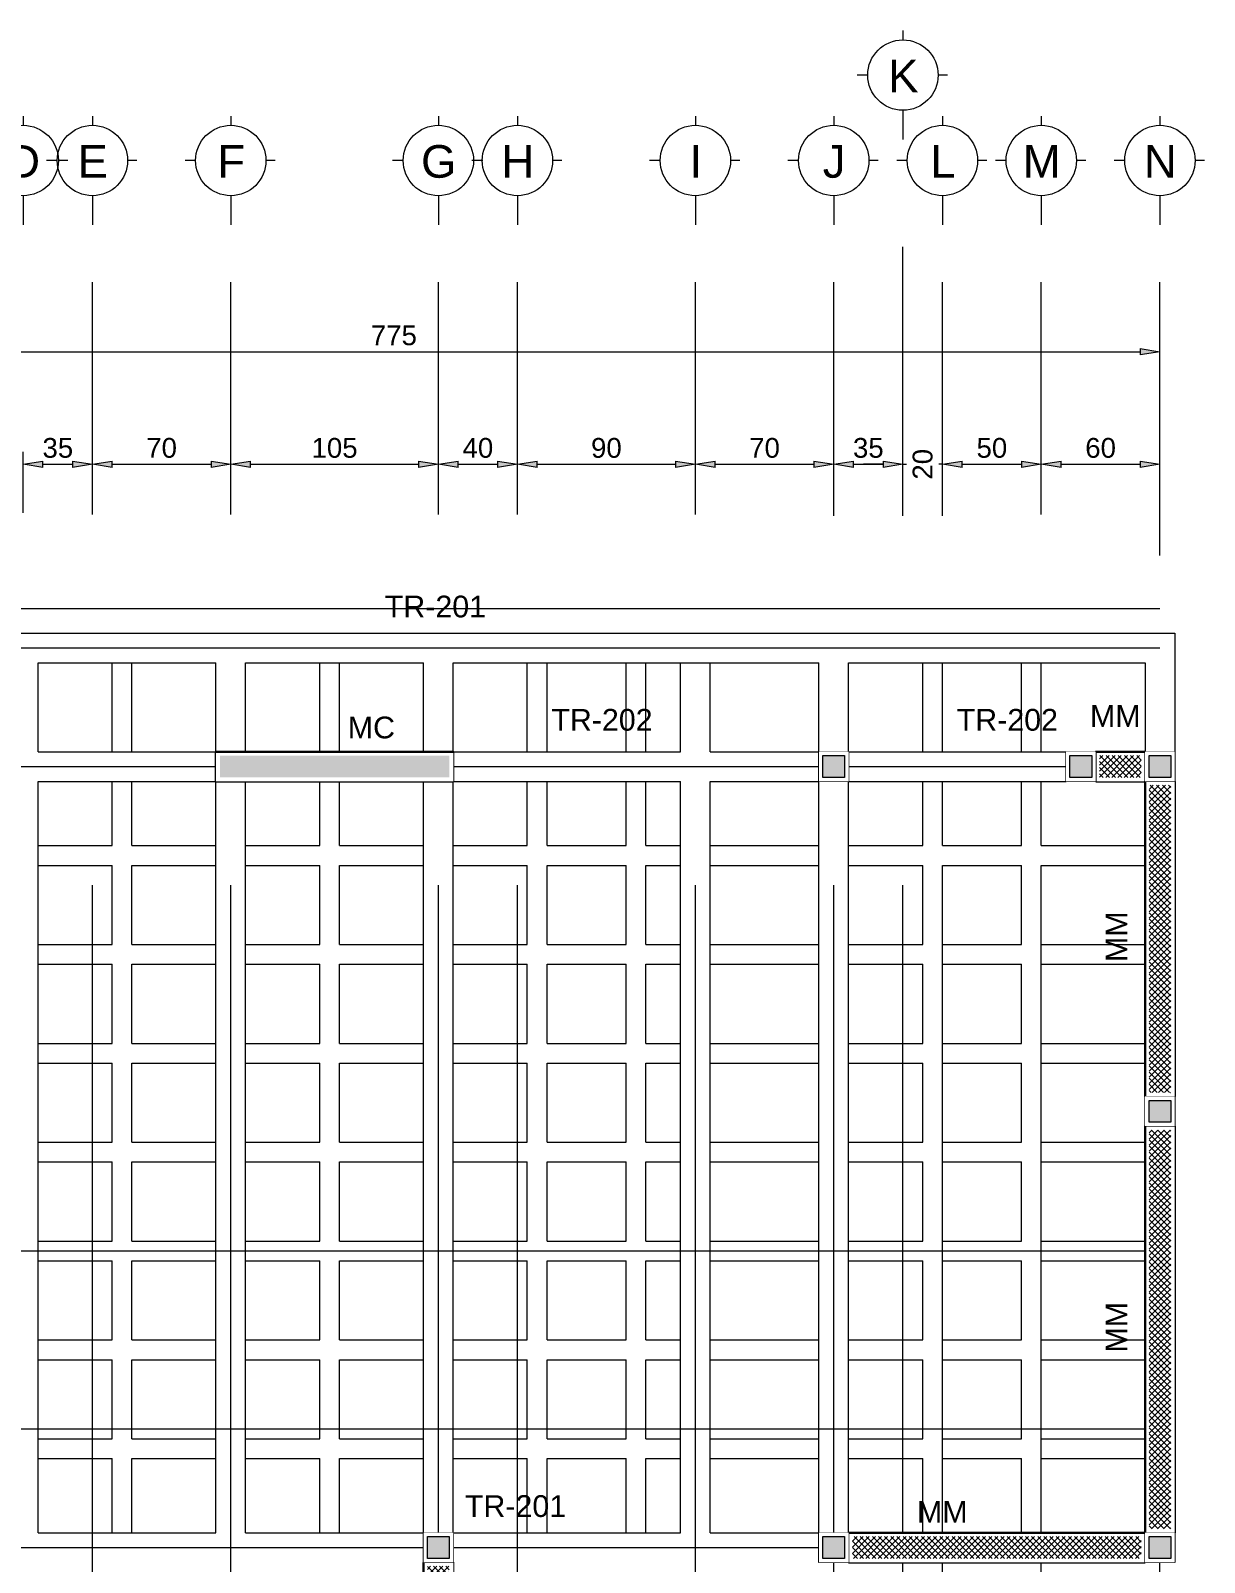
# Model space of a CAD drawing. Header units: metres. Extents: x -44 to 49.1, y -18.2 to 16.5.
# Drawn here: x 16.53 to 22.46, y 8.71 to 16.45 of the extents above; entities that cross this region are included whole.
import ezdxf
from ezdxf.enums import TextEntityAlignment as Align

# ---------------------------------------------------------------- set-up
doc = ezdxf.new("R2010")
doc.units = ezdxf.units.M
doc.set_wipeout_variables(frame=1)
doc.header["$PDMODE"] = 35
doc.linetypes.add('CENTER2', pattern=[1.125, 0.75, -0.125, 0.125, -0.125])
for name, color, linetype, lineweight in [('.S-Castillos', 1, 'Continuous', 5), ('.S-Cotas', 11, 'Continuous', 15), ('.S-Dimensiones', 11, 'Continuous', 15), ('.S-Ejes', 251, 'CENTER2', 5), ('.S-Muros', 1, 'Continuous', 30), ('.S-Nervaduras', 86, 'Continuous', 13), ('.S-Textos', 5, 'Continuous', 15), ('.S-Vigas_Concreto', 2, 'Continuous', 20)]:
    doc.layers.add(name, color=color, linetype=linetype, lineweight=lineweight)
doc.styles.add('General', font='arial.ttf')
doc.styles.add('Texto_Minimo', font='arial.ttf', dxfattribs={"height": 1.8})
doc.dimstyles.new('Generales', dxfattribs={"dimscale": 0, "dimtxt": 2, "dimasz": 2, "dimexe": 1.25, "dimexo": 0.625, "dimtad": 1, "dimdec": 0, "dimlfac": 100, "dimzin": 1, "dimdsep": 46, "dimtxsty": 'General', "dimblk": 'FLECHA', "dimcen": 2, "dimclrd": 11, "dimclre": 11, "dimclrt": 5, "dimadec": 0, "dimazin": 0, "dimtfac": 1, "dimtdec": 0, "dimtmove": 0, "dimatfit": 3, "dimfxl": 1, "dimlwd": 13, "dimlwe": 13, "dimarcsym": 0})

# ---------------------------------------------------------------- blocks, each defined once
blk = doc.blocks.new('*U33')
for p, q in [((0, 4.5), (0, 3.56)), ((-3.56, 0), (-4.63, 0)), ((4.5, 0), (3.56, 0)), ((0, -3.56), (0, -6.52))]:
    blk.add_line(p, q)
blk.add_circle((0, 0), 3.56)
at = {"color": 1, "style": 'General'}
blk.add_attdef('EJE', text='', height=3.3, dxfattribs=at).set_placement((0.04, -0.09), align=Align.MIDDLE_CENTER)
blk = doc.blocks.new('FLECHA')
at = {"linetype": 'Continuous'}
blk.add_hatch(color=5, dxfattribs=at).paths.add_polyline_path([(0, 0), (-1, 0.1621), (-1, -0.1574)])
at = {"color": 5, "linetype": 'Continuous'}
blk.add_line((-1, 0.1621), (-1, -0.1574), dxfattribs=at)
blk.add_lwpolyline([(-1, 0.1621), (0, 0), (-1, -0.1574)], dxfattribs=at)
blk = doc.blocks.new('*D71')
at = {"layer": '.S-Dimensiones', "color": 11, "linetype": 'Continuous', "lineweight": 13, "transparency": 16777216}
for p, q in [((16.49, 14.0161), (16.49, 14.3237)), ((16.59, 14.2612), (16.74, 14.2612)), ((16.84, 14.022), (16.84, 14.3237))]:
    blk.add_line(p, q, dxfattribs=at)
at = {"layer": 'Defpoints', "color": 0, "transparency": 16777216}
for p in [(16.84, 14.2612), (16.49, 13.9848), (16.84, 13.9907)]:
    blk.add_point(p, dxfattribs=at)
at = {"layer": '.S-Dimensiones', "color": 11, "lineweight": 13, "transparency": 16777216, "xscale": 0.1, "yscale": 0.1, "zscale": 0.1, "rotation": 180}
blk.add_blockref('FLECHA', (16.49, 14.2612), dxfattribs=at)
at = {"layer": '.S-Dimensiones', "color": 11, "lineweight": 13, "transparency": 16777216, "xscale": 0.1, "yscale": 0.1, "zscale": 0.1}
blk.add_blockref('FLECHA', (16.84, 14.2612), dxfattribs=at)
at = {"layer": '.S-Dimensiones', "color": 5, "transparency": 16777216, "insert": (16.665, 14.3435), "char_height": 0.1, "attachment_point": 5, "style": 'General'}
blk.add_mtext('35', dxfattribs=at)
blk = doc.blocks.new('*D72')
at = {"layer": '.S-Dimensiones', "color": 11, "linetype": 'Continuous', "lineweight": 13, "transparency": 16777216}
for p, q in [((16.84, 14.022), (16.84, 14.3237)), ((16.94, 14.2612), (17.44, 14.2612)), ((17.54, 14.0312), (17.54, 14.3237))]:
    blk.add_line(p, q, dxfattribs=at)
at = {"layer": 'Defpoints', "color": 0, "transparency": 16777216}
for p in [(17.54, 14.2612), (16.84, 13.9907), (17.54, 14)]:
    blk.add_point(p, dxfattribs=at)
at = {"layer": '.S-Dimensiones', "color": 11, "lineweight": 13, "transparency": 16777216, "xscale": 0.1, "yscale": 0.1, "zscale": 0.1, "rotation": 180}
blk.add_blockref('FLECHA', (16.84, 14.2612), dxfattribs=at)
at = {"layer": '.S-Dimensiones', "color": 11, "lineweight": 13, "transparency": 16777216, "xscale": 0.1, "yscale": 0.1, "zscale": 0.1}
blk.add_blockref('FLECHA', (17.54, 14.2612), dxfattribs=at)
at = {"layer": '.S-Dimensiones', "color": 5, "transparency": 16777216, "insert": (17.19, 14.3435), "char_height": 0.1, "attachment_point": 5, "style": 'General'}
blk.add_mtext('70', dxfattribs=at)
blk = doc.blocks.new('*D73')
at = {"layer": '.S-Dimensiones', "color": 11, "linetype": 'Continuous', "lineweight": 13, "transparency": 16777216}
for p, q in [((17.54, 14.0312), (17.54, 14.3237)), ((17.64, 14.2612), (18.49, 14.2612)), ((18.59, 14.031), (18.59, 14.3237))]:
    blk.add_line(p, q, dxfattribs=at)
at = {"layer": 'Defpoints', "color": 0, "transparency": 16777216}
for p in [(18.59, 14.2612), (17.54, 14), (18.59, 13.9998)]:
    blk.add_point(p, dxfattribs=at)
at = {"layer": '.S-Dimensiones', "color": 11, "lineweight": 13, "transparency": 16777216, "xscale": 0.1, "yscale": 0.1, "zscale": 0.1, "rotation": 180}
blk.add_blockref('FLECHA', (17.54, 14.2612), dxfattribs=at)
at = {"layer": '.S-Dimensiones', "color": 11, "lineweight": 13, "transparency": 16777216, "xscale": 0.1, "yscale": 0.1, "zscale": 0.1}
blk.add_blockref('FLECHA', (18.59, 14.2612), dxfattribs=at)
at = {"layer": '.S-Dimensiones', "color": 5, "transparency": 16777216, "insert": (18.065, 14.3435), "char_height": 0.1, "attachment_point": 5, "style": 'General'}
blk.add_mtext('105', dxfattribs=at)
blk = doc.blocks.new('*D74')
at = {"layer": '.S-Dimensiones', "color": 11, "linetype": 'Continuous', "lineweight": 13, "transparency": 16777216}
for p, q in [((18.59, 14.031), (18.59, 14.3237)), ((18.69, 14.2612), (18.89, 14.2612)), ((18.99, 14.0372), (18.99, 14.3237))]:
    blk.add_line(p, q, dxfattribs=at)
at = {"layer": 'Defpoints', "color": 0, "transparency": 16777216}
for p in [(18.99, 14.2612), (18.59, 13.9998), (18.99, 14.0059)]:
    blk.add_point(p, dxfattribs=at)
at = {"layer": '.S-Dimensiones', "color": 11, "lineweight": 13, "transparency": 16777216, "xscale": 0.1, "yscale": 0.1, "zscale": 0.1, "rotation": 180}
blk.add_blockref('FLECHA', (18.59, 14.2612), dxfattribs=at)
at = {"layer": '.S-Dimensiones', "color": 11, "lineweight": 13, "transparency": 16777216, "xscale": 0.1, "yscale": 0.1, "zscale": 0.1}
blk.add_blockref('FLECHA', (18.99, 14.2612), dxfattribs=at)
at = {"layer": '.S-Dimensiones', "color": 5, "transparency": 16777216, "insert": (18.79, 14.3435), "char_height": 0.1, "attachment_point": 5, "style": 'General'}
blk.add_mtext('40', dxfattribs=at)
blk = doc.blocks.new('*D75')
at = {"layer": '.S-Dimensiones', "color": 11, "linetype": 'Continuous', "lineweight": 13, "transparency": 16777216}
for p, q in [((18.99, 14.0372), (18.99, 14.3237)), ((19.09, 14.2612), (19.79, 14.2612)), ((19.89, 14.0464), (19.89, 14.3237))]:
    blk.add_line(p, q, dxfattribs=at)
at = {"layer": 'Defpoints', "color": 0, "transparency": 16777216}
for p in [(19.89, 14.2612), (18.99, 14.0059), (19.89, 14.0151)]:
    blk.add_point(p, dxfattribs=at)
at = {"layer": '.S-Dimensiones', "color": 11, "lineweight": 13, "transparency": 16777216, "xscale": 0.1, "yscale": 0.1, "zscale": 0.1, "rotation": 180}
blk.add_blockref('FLECHA', (18.99, 14.2612), dxfattribs=at)
at = {"layer": '.S-Dimensiones', "color": 11, "lineweight": 13, "transparency": 16777216, "xscale": 0.1, "yscale": 0.1, "zscale": 0.1}
blk.add_blockref('FLECHA', (19.89, 14.2612), dxfattribs=at)
at = {"layer": '.S-Dimensiones', "color": 5, "transparency": 16777216, "insert": (19.44, 14.3435), "char_height": 0.1, "attachment_point": 5, "style": 'General'}
blk.add_mtext('90', dxfattribs=at)
blk = doc.blocks.new('*D76')
at = {"layer": '.S-Dimensiones', "color": 11, "linetype": 'Continuous', "lineweight": 13, "transparency": 16777216}
for p, q in [((19.89, 14.0464), (19.89, 14.3237)), ((19.99, 14.2612), (20.49, 14.2612)), ((20.59, 14.0003), (20.59, 14.3237))]:
    blk.add_line(p, q, dxfattribs=at)
at = {"layer": 'Defpoints', "color": 0, "transparency": 16777216}
for p in [(20.59, 14.2612), (19.89, 14.0151), (20.59, 13.9691)]:
    blk.add_point(p, dxfattribs=at)
at = {"layer": '.S-Dimensiones', "color": 11, "lineweight": 13, "transparency": 16777216, "xscale": 0.1, "yscale": 0.1, "zscale": 0.1, "rotation": 180}
blk.add_blockref('FLECHA', (19.89, 14.2612), dxfattribs=at)
at = {"layer": '.S-Dimensiones', "color": 11, "lineweight": 13, "transparency": 16777216, "xscale": 0.1, "yscale": 0.1, "zscale": 0.1}
blk.add_blockref('FLECHA', (20.59, 14.2612), dxfattribs=at)
at = {"layer": '.S-Dimensiones', "color": 5, "transparency": 16777216, "insert": (20.24, 14.3435), "char_height": 0.1, "attachment_point": 5, "style": 'General'}
blk.add_mtext('70', dxfattribs=at)
blk = doc.blocks.new('*D77')
at = {"layer": '.S-Dimensiones', "color": 11, "linetype": 'Continuous', "lineweight": 13, "transparency": 16777216}
for p, q in [((20.59, 14.0003), (20.59, 14.3237)), ((20.69, 14.2612), (20.84, 14.2612)), ((20.94, 14.0003), (20.94, 14.3237))]:
    blk.add_line(p, q, dxfattribs=at)
at = {"layer": 'Defpoints', "color": 0, "transparency": 16777216}
for p in [(20.94, 14.2612), (20.59, 13.9691), (20.94, 13.9691)]:
    blk.add_point(p, dxfattribs=at)
at = {"layer": '.S-Dimensiones', "color": 11, "lineweight": 13, "transparency": 16777216, "xscale": 0.1, "yscale": 0.1, "zscale": 0.1, "rotation": 180}
blk.add_blockref('FLECHA', (20.59, 14.2612), dxfattribs=at)
at = {"layer": '.S-Dimensiones', "color": 11, "lineweight": 13, "transparency": 16777216, "xscale": 0.1, "yscale": 0.1, "zscale": 0.1}
blk.add_blockref('FLECHA', (20.94, 14.2612), dxfattribs=at)
at = {"layer": '.S-Dimensiones', "color": 5, "transparency": 16777216, "insert": (20.765, 14.3435), "char_height": 0.1, "attachment_point": 5, "style": 'General'}
blk.add_mtext('35', dxfattribs=at)
blk = doc.blocks.new('*D78')
at = {"layer": '.S-Dimensiones', "color": 11, "linetype": 'Continuous', "lineweight": 13, "transparency": 16777216}
for p, q in [((20.84, 14.2612), (20.74, 14.2612)), ((20.94, 14.0003), (20.94, 14.3237)), ((20.94, 14.2612), (20.9577, 14.2612)), ((21.14, 14.2612), (21.1223, 14.2612)), ((21.14, 14.0003), (21.14, 14.3237)), ((21.24, 14.2612), (21.34, 14.2612))]:
    blk.add_line(p, q, dxfattribs=at)
at = {"layer": 'Defpoints', "color": 0, "transparency": 16777216}
for p in [(21.14, 14.2612), (20.94, 13.9691), (21.14, 13.9691)]:
    blk.add_point(p, dxfattribs=at)
at = {"layer": '.S-Dimensiones', "color": 11, "lineweight": 13, "transparency": 16777216, "xscale": 0.1, "yscale": 0.1, "zscale": 0.1}
blk.add_blockref('FLECHA', (20.94, 14.2612), dxfattribs=at)
at = {"layer": '.S-Dimensiones', "color": 11, "lineweight": 13, "transparency": 16777216, "xscale": 0.1, "yscale": 0.1, "zscale": 0.1, "rotation": 180}
blk.add_blockref('FLECHA', (21.14, 14.2612), dxfattribs=at)
at = {"layer": '.S-Dimensiones', "color": 5, "transparency": 16777216, "insert": (21.04, 14.2612), "char_height": 0.1, "attachment_point": 5, "rotation": 90, "style": 'General'}
blk.add_mtext('20', dxfattribs=at)
blk = doc.blocks.new('*D79')
at = {"layer": '.S-Dimensiones', "color": 11, "linetype": 'Continuous', "lineweight": 13, "transparency": 16777216}
for p, q in [((21.14, 14.0003), (21.14, 14.3237)), ((21.24, 14.2612), (21.54, 14.2612)), ((21.64, 14.0464), (21.64, 14.3237))]:
    blk.add_line(p, q, dxfattribs=at)
at = {"layer": 'Defpoints', "color": 0, "transparency": 16777216}
for p in [(21.64, 14.2612), (21.14, 13.9691), (21.64, 14.0152)]:
    blk.add_point(p, dxfattribs=at)
at = {"layer": '.S-Dimensiones', "color": 11, "lineweight": 13, "transparency": 16777216, "xscale": 0.1, "yscale": 0.1, "zscale": 0.1, "rotation": 180}
blk.add_blockref('FLECHA', (21.14, 14.2612), dxfattribs=at)
at = {"layer": '.S-Dimensiones', "color": 11, "lineweight": 13, "transparency": 16777216, "xscale": 0.1, "yscale": 0.1, "zscale": 0.1}
blk.add_blockref('FLECHA', (21.64, 14.2612), dxfattribs=at)
at = {"layer": '.S-Dimensiones', "color": 5, "transparency": 16777216, "insert": (21.39, 14.3435), "char_height": 0.1, "attachment_point": 5, "style": 'General'}
blk.add_mtext('50', dxfattribs=at)
blk = doc.blocks.new('*D80')
at = {"layer": '.S-Dimensiones', "color": 11, "linetype": 'Continuous', "lineweight": 13, "transparency": 16777216}
for p, q in [((21.64, 14.0464), (21.64, 14.3237)), ((21.74, 14.2612), (22.14, 14.2612)), ((22.24, 14.028), (22.24, 14.3237))]:
    blk.add_line(p, q, dxfattribs=at)
at = {"layer": 'Defpoints', "color": 0, "transparency": 16777216}
for p in [(22.24, 14.2612), (21.64, 14.0152), (22.24, 13.9967)]:
    blk.add_point(p, dxfattribs=at)
at = {"layer": '.S-Dimensiones', "color": 11, "lineweight": 13, "transparency": 16777216, "xscale": 0.1, "yscale": 0.1, "zscale": 0.1, "rotation": 180}
blk.add_blockref('FLECHA', (21.64, 14.2612), dxfattribs=at)
at = {"layer": '.S-Dimensiones', "color": 11, "lineweight": 13, "transparency": 16777216, "xscale": 0.1, "yscale": 0.1, "zscale": 0.1}
blk.add_blockref('FLECHA', (22.24, 14.2612), dxfattribs=at)
at = {"layer": '.S-Dimensiones', "color": 5, "transparency": 16777216, "insert": (21.94, 14.3435), "char_height": 0.1, "attachment_point": 5, "style": 'General'}
blk.add_mtext('60', dxfattribs=at)
blk = doc.blocks.new('*D81')
at = {"layer": '.S-Dimensiones', "color": 11, "linetype": 'Continuous', "lineweight": 13, "transparency": 16777216}
for p, q in [((14.49, 13.8001), (14.49, 14.8932)), ((22.24, 13.8001), (22.24, 14.8932)), ((14.59, 14.8307), (22.14, 14.8307))]:
    blk.add_line(p, q, dxfattribs=at)
at = {"layer": 'Defpoints', "color": 0, "transparency": 16777216}
for p in [(22.24, 14.8307), (14.49, 13.7689), (22.24, 13.7689)]:
    blk.add_point(p, dxfattribs=at)
at = {"layer": '.S-Dimensiones', "color": 11, "lineweight": 13, "transparency": 16777216, "xscale": 0.1, "yscale": 0.1, "zscale": 0.1, "rotation": 180}
blk.add_blockref('FLECHA', (14.49, 14.8307), dxfattribs=at)
at = {"layer": '.S-Dimensiones', "color": 11, "lineweight": 13, "transparency": 16777216, "xscale": 0.1, "yscale": 0.1, "zscale": 0.1}
blk.add_blockref('FLECHA', (22.24, 14.8307), dxfattribs=at)
at = {"layer": '.S-Dimensiones', "color": 5, "transparency": 16777216, "insert": (18.365, 14.9128), "char_height": 0.1, "attachment_point": 5, "style": 'General'}
blk.add_mtext('775', dxfattribs=at)
blk = doc.blocks.new('castillo')
blk.add_lwpolyline([(-0.0751, -0.075), (-0.0751, 0.075), (0.0749, 0.075), (0.0749, -0.075), (-0.0751, -0.075)])
blk.add_wipeout([(-0.0751, -0.075), (0.0749, -0.075), (0.0749, 0.075), (-0.0751, 0.075)])
h = blk.add_hatch(color=256)
h.dxf.hatch_style = 1
h.paths.add_polyline_path([(-0.0551, -0.055), (-0.0551, 0.055), (0.0549, 0.055), (0.0549, -0.055)])
blk.add_lwpolyline([(-0.0551, -0.055), (-0.0551, 0.055), (0.0549, 0.055), (0.0549, -0.055)], close=True)
blk = doc.blocks.new('*U168')
blk.add_lwpolyline([(-0.0751, -0.075), (-0.0751, 0.075), (0.0749, 0.075), (0.0749, -0.075), (-0.0751, -0.075)])
blk.add_wipeout([(-0.0751, -0.075), (0.0749, -0.075), (0.0749, 0.075), (-0.0751, 0.075)])
h = blk.add_hatch(color=256)
h.dxf.hatch_style = 1
h.paths.add_polyline_path([(-0.0551, -0.055), (-0.0551, 0.055), (0.0549, 0.055), (0.0549, -0.055)])
blk.add_lwpolyline([(-0.0551, -0.055), (-0.0551, 0.055), (0.0549, 0.055), (0.0549, -0.055)], close=True)
blk = doc.blocks.new('*U1119')
for points in [[(-0.5, -0.075), (-0.25, -0.075), (-0.25, 0.075), (-0.5, 0.075)], [(-0.48, -0.055), (-0.27, -0.055), (-0.27, 0.055), (-0.48, 0.055)]]:
    blk.add_lwpolyline(points, close=True)
blk.add_wipeout([(-0.5, -0.075), (-0.25, -0.075), (-0.25, 0.075), (-0.5, 0.075)])
at = {"linetype": 'ByBlock', "lineweight": 5}
h = blk.add_hatch(dxfattribs=at)
h.set_pattern_fill('ANSI37', color=2, scale=0.0069)
h.set_pattern_definition([(45, (-0.75, -4e-16), (-0.0154909, 0.0154909), []), (135, (-0.75, -4e-16), (-0.0154909, -0.0154909), [])])
h.paths.add_polyline_path([(-0.48, 0.055), (-0.48, -0.055), (-0.27, -0.055), (-0.27, 0.055)])
blk.add_line((-0.5, 0.075), (-0.25, 0.075))
blk = doc.blocks.new('*U1120')
for points in [[(-0.5, -0.075), (1, -0.075), (1, 0.075), (-0.5, 0.075)], [(-0.48, -0.055), (0.98, -0.055), (0.98, 0.055), (-0.48, 0.055)]]:
    blk.add_lwpolyline(points, close=True)
blk.add_wipeout([(-0.5, -0.075), (1, -0.075), (1, 0.075), (-0.5, 0.075)])
at = {"linetype": 'ByBlock', "lineweight": 5}
h = blk.add_hatch(dxfattribs=at)
h.set_pattern_fill('ANSI37', color=2, scale=0.0069)
h.set_pattern_definition([(45, (0.5, 3e-16), (-0.01549094, 0.01549094), []), (135, (0.5, 3e-16), (-0.01549094, -0.01549094), [])])
h.paths.add_polyline_path([(0.98, -0.055), (0.98, 0.055), (-0.48, 0.055), (-0.48, -0.055)])
blk.add_line((-0.5, 0.075), (1, 0.075))
blk = doc.blocks.new('*U1109')
for points in [[(-0.5, -0.075), (1.0937, -0.075), (1.0937, 0.075), (-0.5, 0.075)], [(-0.48, -0.055), (1.0737, -0.055), (1.0737, 0.055), (-0.48, 0.055)]]:
    blk.add_lwpolyline(points, close=True)
blk.add_wipeout([(-0.5, -0.075), (1.0937, -0.075), (1.0937, 0.075), (-0.5, 0.075)])
at = {"linetype": 'ByBlock', "lineweight": 5}
h = blk.add_hatch(dxfattribs=at)
h.set_pattern_fill('ANSI37', color=2, scale=0.0069)
h.set_pattern_definition([(45, (0.593694, 3e-16), (-0.01549094, 0.01549094), []), (135, (0.593694, 3e-16), (-0.01549094, -0.01549094), [])])
h.paths.add_polyline_path([(1.0737, -0.055), (1.0737, 0.055), (-0.48, 0.055), (-0.48, -0.055)])
blk.add_line((-0.5, 0.075), (1.0937, 0.075))
blk = doc.blocks.new('*U1108')
for points in [[(-0.5, -0.075), (1.5563, -0.075), (1.5563, 0.075), (-0.5, 0.075)], [(-0.48, -0.055), (1.5363, -0.055), (1.5363, 0.055), (-0.48, 0.055)]]:
    blk.add_lwpolyline(points, close=True)
blk.add_wipeout([(-0.5, -0.075), (1.5563, -0.075), (1.5563, 0.075), (-0.5, 0.075)])
at = {"linetype": 'ByBlock', "lineweight": 5}
h = blk.add_hatch(dxfattribs=at)
h.set_pattern_fill('ANSI37', color=2, scale=0.0069)
h.set_pattern_definition([(45, (1.056306, 6e-16), (-0.01549094, 0.01549094), []), (135, (1.056306, 6e-16), (-0.01549094, -0.01549094), [])])
h.paths.add_polyline_path([(1.5363, -0.055), (1.5363, 0.055), (-0.48, 0.055), (-0.48, -0.055)])
blk.add_line((-0.5, 0.075), (1.5563, 0.075))
blk = doc.blocks.new('*U1107')
for points in [[(-0.5, -0.075), (2.1, -0.075), (2.1, 0.075), (-0.5, 0.075)], [(-0.48, -0.055), (2.08, -0.055), (2.08, 0.055), (-0.48, 0.055)]]:
    blk.add_lwpolyline(points, close=True)
blk.add_wipeout([(-0.5, -0.075), (2.1, -0.075), (2.1, 0.075), (-0.5, 0.075)])
at = {"linetype": 'ByBlock', "lineweight": 5}
h = blk.add_hatch(dxfattribs=at)
h.set_pattern_fill('ANSI37', color=2, scale=0.0069)
h.set_pattern_definition([(45, (1.6, 9e-16), (-0.01549094, 0.01549094), []), (135, (1.6, 9e-16), (-0.01549094, -0.01549094), [])])
h.paths.add_polyline_path([(2.08, -0.055), (2.08, 0.055), (-0.48, 0.055), (-0.48, -0.055)])
blk.add_line((-0.5, 0.075), (2.1, 0.075))
blk = doc.blocks.new('*U1167')
for points in [[(-0.5, -0.075), (0.7, -0.075), (0.7, 0.075), (-0.5, 0.075)], [(-0.48, -0.055), (0.68, -0.055), (0.68, 0.055), (-0.48, 0.055)]]:
    blk.add_lwpolyline(points, close=True)
blk.add_wipeout([(-0.5, -0.075), (0.7, -0.075), (0.7, 0.075), (-0.5, 0.075)])
at = {"linetype": 'ByBlock', "lineweight": 5}
h = blk.add_hatch(color=256, dxfattribs=at)
h.dxf.hatch_style = 1
h.paths.add_polyline_path([(0.68, -0.055), (0.68, 0.055), (-0.48, 0.055), (-0.48, -0.055)])
blk.add_line((-0.5, 0.075), (0.7, 0.075))

msp = doc.modelspace()

# ---------------------------------------------------------------- linework, layer by layer
at = {"layer": '.S-Ejes', "ltscale": 15}
for p, q in [((20.94, 0.883), (20.94, 15.3611)), ((16.84, 0.883), (16.84, 15.1829)), ((17.54, 0.883), (17.54, 15.1829)), ((18.59, 0.883), (18.59, 15.1829)), ((18.99, 0.883), (18.99, 15.1829)), ((19.89, 0.883), (19.89, 15.1829)), ((20.59, 0.883), (20.59, 15.1829)), ((21.14, 0.883), (21.14, 15.1829)), ((21.64, 0.883), (21.64, 15.1829)), ((22.24, 0.883), (22.24, 15.1829)), ((12.1888, 13.5325), (22.24, 13.5325)), ((12.0106, 13.3325), (22.24, 13.3325)), ((12.1888, 12.7325), (22.24, 12.7325)), ((12.1888, 10.2825), (22.24, 10.2825)), ((12.1888, 9.3825), (22.24, 9.3825)), ((12.1888, 8.7825), (22.24, 8.7825))]:
    msp.add_line(p, q, dxfattribs=at)
at = {"layer": '.S-Nervaduras'}
for p, q in [((16.94, 12.8075), (16.94, 13.2575)), ((17.04, 12.8075), (17.04, 13.2575)), ((17.99, 12.3325), (17.99, 13.2575)), ((18.09, 12.3325), (18.09, 13.2575)), ((19.04, 12.8075), (19.04, 13.2575)), ((19.14, 12.8075), (19.14, 13.2575)), ((19.54, 12.8075), (19.54, 13.2575)), ((19.64, 12.8075), (19.64, 13.2575)), ((21.04, 12.8075), (21.04, 13.2575)), ((21.14, 12.8075), (21.14, 13.2575)), ((21.54, 12.8075), (21.54, 13.2575)), ((21.64, 12.8075), (21.64, 13.2575)), ((16.94, 12.3325), (16.94, 12.6575)), ((17.04, 12.3325), (17.04, 12.6575)), ((19.04, 12.3325), (19.04, 12.6575)), ((19.14, 12.3325), (19.14, 12.6575)), ((19.54, 12.3325), (19.54, 12.6575)), ((19.64, 12.3325), (19.64, 12.6575)), ((21.04, 12.3325), (21.04, 12.6575)), ((21.14, 12.3325), (21.14, 12.6575)), ((21.54, 12.3325), (21.54, 12.6575)), ((21.64, 12.3325), (21.64, 12.6575)), ((16.565, 12.3325), (16.94, 12.3325)), ((17.04, 12.3325), (17.465, 12.3325)), ((17.615, 12.3325), (17.99, 12.3325)), ((18.09, 12.3325), (18.515, 12.3325)), ((18.665, 12.3325), (19.04, 12.3325)), ((19.14, 12.3325), (19.54, 12.3325)), ((19.64, 12.3325), (19.815, 12.3325)), ((19.965, 12.3325), (20.515, 12.3325)), ((20.665, 12.3325), (21.04, 12.3325)), ((21.14, 12.3325), (21.54, 12.3325)), ((21.64, 12.3325), (22.24, 12.3325)), ((16.565, 12.2325), (16.94, 12.2325)), ((16.94, 11.8325), (16.94, 12.2325)), ((17.04, 11.8325), (17.04, 12.2325)), ((17.04, 12.2325), (17.465, 12.2325)), ((17.615, 12.2325), (17.99, 12.2325)), ((17.99, 11.8325), (17.99, 12.2325)), ((18.09, 11.8325), (18.09, 12.2325)), ((18.09, 12.2325), (18.515, 12.2325)), ((18.665, 12.2325), (19.04, 12.2325)), ((19.04, 11.8325), (19.04, 12.2325)), ((19.14, 11.8325), (19.14, 12.2325)), ((19.14, 12.2325), (19.54, 12.2325)), ((19.54, 11.8325), (19.54, 12.2325)), ((19.64, 11.8325), (19.64, 12.2325)), ((19.64, 12.2325), (19.815, 12.2325)), ((19.965, 12.2325), (20.515, 12.2325)), ((20.665, 12.2325), (21.04, 12.2325)), ((21.04, 11.8325), (21.04, 12.2325)), ((21.14, 11.8325), (21.14, 12.2325)), ((21.14, 12.2325), (21.54, 12.2325)), ((21.54, 11.8325), (21.54, 12.2325)), ((21.64, 11.8325), (21.64, 12.2325)), ((21.64, 12.2325), (22.24, 12.2325)), ((16.565, 11.8325), (16.94, 11.8325)), ((17.04, 11.8325), (17.465, 11.8325)), ((17.615, 11.8325), (17.99, 11.8325)), ((18.09, 11.8325), (18.515, 11.8325)), ((18.665, 11.8325), (19.04, 11.8325)), ((19.14, 11.8325), (19.54, 11.8325)), ((19.64, 11.8325), (19.815, 11.8325)), ((19.965, 11.8325), (20.515, 11.8325)), ((20.665, 11.8325), (21.04, 11.8325)), ((21.14, 11.8325), (21.54, 11.8325)), ((21.64, 11.8325), (22.24, 11.8325)), ((16.565, 11.7325), (16.94, 11.7325)), ((16.94, 11.3325), (16.94, 11.7325)), ((17.04, 11.3325), (17.04, 11.7325)), ((17.04, 11.7325), (17.465, 11.7325)), ((17.615, 11.7325), (17.99, 11.7325)), ((17.99, 11.3325), (17.99, 11.7325)), ((18.09, 11.3325), (18.09, 11.7325)), ((18.09, 11.7325), (18.515, 11.7325)), ((18.665, 11.7325), (19.04, 11.7325)), ((19.04, 11.3325), (19.04, 11.7325)), ((19.14, 11.3325), (19.14, 11.7325)), ((19.14, 11.7325), (19.54, 11.7325)), ((19.54, 11.3325), (19.54, 11.7325)), ((19.64, 11.3325), (19.64, 11.7325)), ((19.64, 11.7325), (19.815, 11.7325)), ((19.965, 11.7325), (20.515, 11.7325)), ((20.665, 11.7325), (21.04, 11.7325)), ((21.04, 11.3325), (21.04, 11.7325)), ((21.14, 11.3325), (21.14, 11.7325)), ((21.14, 11.7325), (21.54, 11.7325)), ((21.54, 11.3325), (21.54, 11.7325)), ((21.64, 11.3325), (21.64, 11.7325)), ((21.64, 11.7325), (22.24, 11.7325)), ((16.565, 11.3325), (16.94, 11.3325)), ((17.04, 11.3325), (17.465, 11.3325)), ((17.615, 11.3325), (17.99, 11.3325)), ((18.09, 11.3325), (18.515, 11.3325)), ((18.665, 11.3325), (19.04, 11.3325)), ((19.14, 11.3325), (19.54, 11.3325)), ((19.64, 11.3325), (19.815, 11.3325)), ((19.965, 11.3325), (20.515, 11.3325)), ((20.665, 11.3325), (21.04, 11.3325)), ((21.14, 11.3325), (21.54, 11.3325)), ((21.64, 11.3325), (22.24, 11.3325)), ((16.565, 11.2325), (16.94, 11.2325)), ((16.94, 10.8325), (16.94, 11.2325)), ((17.04, 10.8325), (17.04, 11.2325)), ((17.04, 11.2325), (17.465, 11.2325)), ((17.615, 11.2325), (17.99, 11.2325)), ((17.99, 10.8325), (17.99, 11.2325)), ((18.09, 10.8325), (18.09, 11.2325)), ((18.09, 11.2325), (18.515, 11.2325)), ((18.665, 11.2325), (19.04, 11.2325)), ((19.04, 10.8325), (19.04, 11.2325)), ((19.14, 10.8325), (19.14, 11.2325)), ((19.14, 11.2325), (19.54, 11.2325)), ((19.54, 10.8325), (19.54, 11.2325)), ((19.64, 10.8325), (19.64, 11.2325)), ((19.64, 11.2325), (19.815, 11.2325)), ((19.965, 11.2325), (20.515, 11.2325)), ((20.665, 11.2325), (21.04, 11.2325)), ((21.04, 10.8325), (21.04, 11.2325)), ((21.14, 10.8325), (21.14, 11.2325)), ((21.14, 11.2325), (21.54, 11.2325)), ((21.54, 10.8325), (21.54, 11.2325)), ((21.64, 10.8325), (21.64, 11.2325)), ((21.64, 11.2325), (22.24, 11.2325)), ((16.565, 10.8325), (16.94, 10.8325)), ((17.04, 10.8325), (17.465, 10.8325)), ((17.615, 10.8325), (17.99, 10.8325)), ((18.09, 10.8325), (18.515, 10.8325)), ((18.665, 10.8325), (19.04, 10.8325)), ((19.14, 10.8325), (19.54, 10.8325)), ((19.64, 10.8325), (19.815, 10.8325)), ((19.965, 10.8325), (20.515, 10.8325)), ((20.665, 10.8325), (21.04, 10.8325)), ((21.14, 10.8325), (21.54, 10.8325)), ((21.64, 10.8325), (22.24, 10.8325)), ((16.565, 10.7325), (16.94, 10.7325)), ((16.94, 10.3325), (16.94, 10.7325)), ((17.04, 10.3325), (17.04, 10.7325)), ((17.04, 10.7325), (17.465, 10.7325)), ((17.615, 10.7325), (17.99, 10.7325)), ((17.99, 10.3325), (17.99, 10.7325)), ((18.09, 10.3325), (18.09, 10.7325)), ((18.09, 10.7325), (18.515, 10.7325)), ((18.665, 10.7325), (19.04, 10.7325)), ((19.04, 10.3325), (19.04, 10.7325)), ((19.14, 10.3325), (19.14, 10.7325)), ((19.14, 10.7325), (19.54, 10.7325)), ((19.54, 10.3325), (19.54, 10.7325)), ((19.64, 10.3325), (19.64, 10.7325)), ((19.64, 10.7325), (19.815, 10.7325)), ((19.965, 10.7325), (20.515, 10.7325)), ((20.665, 10.7325), (21.04, 10.7325)), ((21.04, 10.3325), (21.04, 10.7325)), ((21.14, 10.3325), (21.14, 10.7325)), ((21.14, 10.7325), (21.54, 10.7325)), ((21.54, 10.3325), (21.54, 10.7325)), ((21.64, 10.3325), (21.64, 10.7325)), ((21.64, 10.7325), (22.24, 10.7325)), ((16.565, 10.3325), (16.94, 10.3325)), ((17.04, 10.3325), (17.465, 10.3325)), ((17.615, 10.3325), (17.99, 10.3325)), ((18.09, 10.3325), (18.515, 10.3325)), ((18.665, 10.3325), (19.04, 10.3325)), ((19.14, 10.3325), (19.54, 10.3325)), ((19.64, 10.3325), (19.815, 10.3325)), ((19.965, 10.3325), (20.515, 10.3325)), ((20.665, 10.3325), (21.04, 10.3325)), ((21.14, 10.3325), (21.54, 10.3325)), ((21.64, 10.3325), (22.24, 10.3325)), ((16.565, 10.2325), (16.94, 10.2325)), ((16.94, 9.8325), (16.94, 10.2325)), ((17.04, 9.8325), (17.04, 10.2325)), ((17.04, 10.2325), (17.465, 10.2325)), ((17.615, 10.2325), (17.99, 10.2325)), ((17.99, 9.8325), (17.99, 10.2325)), ((18.09, 9.8325), (18.09, 10.2325)), ((18.09, 10.2325), (18.515, 10.2325)), ((18.665, 10.2325), (19.04, 10.2325)), ((19.04, 9.8325), (19.04, 10.2325)), ((19.14, 9.8325), (19.14, 10.2325)), ((19.14, 10.2325), (19.54, 10.2325)), ((19.54, 9.8325), (19.54, 10.2325)), ((19.64, 9.8325), (19.64, 10.2325)), ((19.64, 10.2325), (19.815, 10.2325)), ((19.965, 10.2325), (20.515, 10.2325)), ((20.665, 10.2325), (21.04, 10.2325)), ((21.04, 9.8325), (21.04, 10.2325)), ((21.14, 9.8325), (21.14, 10.2325)), ((21.14, 10.2325), (21.54, 10.2325)), ((21.54, 9.8325), (21.54, 10.2325)), ((21.64, 9.8325), (21.64, 10.2325)), ((21.64, 10.2325), (22.24, 10.2325)), ((16.565, 9.8325), (16.94, 9.8325)), ((17.04, 9.8325), (17.465, 9.8325)), ((17.615, 9.8325), (17.99, 9.8325)), ((18.09, 9.8325), (18.515, 9.8325)), ((18.665, 9.8325), (19.04, 9.8325)), ((19.14, 9.8325), (19.54, 9.8325)), ((19.64, 9.8325), (19.815, 9.8325)), ((19.965, 9.8325), (20.515, 9.8325)), ((20.665, 9.8325), (21.04, 9.8325)), ((21.14, 9.8325), (21.54, 9.8325)), ((21.64, 9.8325), (22.24, 9.8325)), ((16.565, 9.7325), (16.94, 9.7325)), ((16.94, 9.3325), (16.94, 9.7325)), ((17.04, 9.3325), (17.04, 9.7325)), ((17.04, 9.7325), (17.465, 9.7325)), ((17.615, 9.7325), (17.99, 9.7325)), ((17.99, 9.3325), (17.99, 9.7325)), ((18.09, 9.3325), (18.09, 9.7325)), ((18.09, 9.7325), (18.515, 9.7325)), ((18.665, 9.7325), (19.04, 9.7325)), ((19.04, 9.3325), (19.04, 9.7325)), ((19.14, 9.3325), (19.14, 9.7325)), ((19.14, 9.7325), (19.54, 9.7325)), ((19.54, 9.3325), (19.54, 9.7325)), ((19.64, 9.3325), (19.64, 9.7325)), ((19.64, 9.7325), (19.815, 9.7325)), ((19.965, 9.7325), (20.515, 9.7325)), ((20.665, 9.7325), (21.04, 9.7325)), ((21.04, 9.3325), (21.04, 9.7325)), ((21.14, 9.3325), (21.14, 9.7325)), ((21.14, 9.7325), (21.54, 9.7325)), ((21.54, 9.3325), (21.54, 9.7325)), ((21.64, 9.3325), (21.64, 9.7325)), ((21.64, 9.7325), (22.24, 9.7325)), ((16.565, 9.3325), (16.94, 9.3325)), ((17.04, 9.3325), (17.465, 9.3325)), ((17.615, 9.3325), (17.99, 9.3325)), ((18.09, 9.3325), (18.515, 9.3325)), ((18.665, 9.3325), (19.04, 9.3325)), ((19.14, 9.3325), (19.54, 9.3325)), ((19.64, 9.3325), (19.815, 9.3325)), ((19.965, 9.3325), (20.515, 9.3325)), ((20.665, 9.3325), (21.04, 9.3325)), ((21.14, 9.3325), (21.54, 9.3325)), ((21.64, 9.3325), (22.24, 9.3325)), ((16.565, 9.2325), (16.94, 9.2325)), ((16.94, 8.8575), (16.94, 9.2325)), ((17.04, 9.2325), (17.465, 9.2325)), ((17.04, 8.8575), (17.04, 9.2325)), ((17.615, 9.2325), (17.99, 9.2325)), ((17.99, 8.8575), (17.99, 9.2325)), ((18.09, 9.2325), (18.515, 9.2325)), ((18.09, 8.8575), (18.09, 9.2325)), ((18.665, 9.2325), (19.04, 9.2325)), ((19.04, 8.8575), (19.04, 9.2325)), ((19.14, 9.2325), (19.54, 9.2325)), ((19.14, 8.8575), (19.14, 9.2325)), ((19.54, 8.8575), (19.54, 9.2325)), ((19.64, 9.2325), (19.815, 9.2325)), ((19.64, 8.8575), (19.64, 9.2325)), ((19.965, 9.2325), (20.515, 9.2325)), ((20.665, 9.2325), (21.04, 9.2325)), ((21.04, 8.8575), (21.04, 9.2325)), ((21.14, 9.2325), (21.54, 9.2325)), ((21.14, 8.8575), (21.14, 9.2325)), ((21.54, 8.8575), (21.54, 9.2325)), ((21.64, 9.2325), (22.24, 9.2325)), ((21.64, 8.8575), (21.64, 9.2325))]:
    msp.add_line(p, q, dxfattribs=at)
at = {"layer": '.S-Vigas_Concreto'}
for p, q in [((14.415, 13.4075), (22.315, 13.4075)), ((22.315, 13.4075), (22.315, 12.7325)), ((16.565, 13.2575), (17.465, 13.2575)), ((16.565, 12.8075), (16.565, 13.2575)), ((17.465, 12.8075), (17.465, 13.2575)), ((17.615, 8.8575), (17.615, 13.2575)), ((17.615, 13.2575), (18.515, 13.2575)), ((18.515, 8.8575), (18.515, 13.2575)), ((18.665, 12.8075), (18.665, 13.2575)), ((18.665, 13.2575), (20.515, 13.2575)), ((19.815, 12.8075), (19.815, 13.2575)), ((19.965, 12.8075), (19.965, 13.2575)), ((20.515, 12.8075), (20.515, 13.2575)), ((20.665, 12.8075), (20.665, 13.2575)), ((20.665, 13.2575), (22.165, 13.2575)), ((22.165, 13.2575), (22.165, 12.7325)), ((16.565, 12.8075), (17.465, 12.8075)), ((18.665, 12.8075), (19.815, 12.8075)), ((19.965, 12.8075), (20.515, 12.8075)), ((20.665, 12.8075), (21.765, 12.8075)), ((16.565, 8.8575), (16.565, 12.6575)), ((16.565, 12.6575), (17.465, 12.6575)), ((17.465, 8.8575), (17.465, 12.6575)), ((18.665, 12.6575), (19.815, 12.6575)), ((18.665, 8.8575), (18.665, 12.6575)), ((19.815, 8.8575), (19.815, 12.6575)), ((19.965, 8.8575), (19.965, 12.6575)), ((19.965, 12.6575), (20.515, 12.6575)), ((20.515, 8.8575), (20.515, 12.6575)), ((20.665, 8.8575), (20.665, 12.6575)), ((20.665, 12.6575), (21.765, 12.6575)), ((16.565, 8.8575), (17.465, 8.8575)), ((17.615, 8.8575), (18.515, 8.8575)), ((18.665, 8.8575), (19.815, 8.8575)), ((19.965, 8.8575), (20.515, 8.8575)), ((20.665, 8.8575), (22.24, 8.8575))]:
    msp.add_line(p, q, dxfattribs=at)

# ---------------------------------------------------------------- block references
at = {"layer": '.S-Cotas', "xscale": 0.05, "yscale": 0.05, "zscale": 0.05}
for p, values in [((20.94, 16.2295), {'EJE': 'K'}), ((16.49, 15.7975), {'EJE': 'D'}), ((16.84, 15.7975), {'EJE': 'E'}), ((17.54, 15.7975), {'EJE': 'F'}), ((18.59, 15.7975), {'EJE': 'G'}), ((18.99, 15.7975), {'EJE': 'H'}), ((19.89, 15.7975), {'EJE': 'I'}), ((20.59, 15.7975), {'EJE': 'J'}), ((21.14, 15.7975), {'EJE': 'L'}), ((21.64, 15.7975), {'EJE': 'M'}), ((22.24, 15.7975), {'EJE': 'N'})]:
    msp.add_blockref('*U33', p, dxfattribs=at).add_auto_attribs(values)

# ---------------------------------------------------------------- texts
at = {"layer": '.S-Textos', "ltscale": 0.5, "style": 'Texto_Minimo'}
for s, p in [('TR-201', (18.3189, 13.4867)), ('TR-202', (19.1614, 12.9138)), ('TR-202', (21.212, 12.9138)), ('MC', (18.1317, 12.875)), ('TR-201', (18.7241, 8.9371))]:
    msp.add_text(s, height=0.11, dxfattribs=at).set_placement(p)
at = {"layer": '.S-Textos', "style": 'General'}
for p in [(21.8862, 12.9331), (21.0112, 8.9081)]:
    msp.add_text('MM', height=0.11, dxfattribs=at).set_placement(p)
for p in [(22.0751, 11.7436), (22.075, 9.7686)]:
    msp.add_text('MM', height=0.11, rotation=90, dxfattribs=at).set_placement(p)

# ---------------------------------------------------------------- dimensions: what is measured, and where the dimension line sits
at = {"layer": '.S-Dimensiones'}
for base, p1, p2, picture, middle in [((22.24, 14.8307), (14.49, 13.7689), (22.24, 13.7689), '*D81', (18.365, 14.9128)), ((16.84, 14.2612), (16.49, 13.9848), (16.84, 13.9907), '*D71', (16.665, 14.3435)), ((17.54, 14.2612), (16.84, 13.9907), (17.54, 14), '*D72', (17.19, 14.3435)), ((18.59, 14.2612), (17.54, 14), (18.59, 13.9998), '*D73', (18.065, 14.3435)), ((18.99, 14.2612), (18.59, 13.9998), (18.99, 14.0059), '*D74', (18.79, 14.3435)), ((19.89, 14.2612), (18.99, 14.0059), (19.89, 14.0151), '*D75', (19.44, 14.3435)), ((20.59, 14.2612), (19.89, 14.0151), (20.59, 13.9691), '*D76', (20.24, 14.3435)), ((20.94, 14.2612), (20.59, 13.9691), (20.94, 13.9691), '*D77', (20.765, 14.3435)), ((21.64, 14.2612), (21.14, 13.9691), (21.64, 14.0152), '*D79', (21.39, 14.3435)), ((22.24, 14.2612), (21.64, 14.0152), (22.24, 13.9967), '*D80', (21.94, 14.3435))]:
    dim = msp.add_linear_dim(base=base, p1=p1, p2=p2, dimstyle='Generales', dxfattribs=at)
    dim.commit()
    dim.dimension.update_dxf_attribs({"geometry": picture, "text_midpoint": middle})
dim = msp.add_linear_dim(base=(21.14, 14.2612), p1=(20.94, 13.9691), p2=(21.14, 13.9691), dimstyle='Generales', dxfattribs=at)
dim.commit()
dim.dimension.update_dxf_attribs({"geometry": '*D78', "text_midpoint": (21.04, 14.2612), "text_rotation": 90})

# ---------------------------------------------------------------- next in the draw order: block references
at = {"layer": '.S-Castillos'}
msp.add_blockref('castillo', (20.5901, 12.7325), dxfattribs=at)
at = {"layer": '.S-Muros'}
for name, p in [('*U1167', (17.965, 12.7325)), ('*U1119', (22.415, 12.7325)), ('*U1120', (21.165, 8.7825))]:
    msp.add_blockref(name, p, dxfattribs=at)
at = {"layer": '.S-Muros', "rotation": 90}
msp.add_blockref('*U1107', (18.59, 6.6075), dxfattribs=at)

# ---------------------------------------------------------------- next in the draw order: block references
at = {"layer": '.S-Castillos', "rotation": 180}
msp.add_blockref('castillo', (21.8399, 12.7325), dxfattribs=at)
at = {"layer": '.S-Castillos'}
for p in [(18.59, 8.7825), (20.5901, 8.7825)]:
    msp.add_blockref('castillo', p, dxfattribs=at)
at = {"layer": '.S-Muros', "rotation": 90}
for name, p in [('*U1109', (22.2401, 11.5638)), ('*U1108', (22.24, 9.3575))]:
    msp.add_blockref(name, p, dxfattribs=at)

# ---------------------------------------------------------------- next in the draw order: block references
at = {"layer": '.S-Castillos'}
for p in [(22.2401, 12.7325), (22.2401, 8.7825)]:
    msp.add_blockref('castillo', p, dxfattribs=at)
at = {"layer": '.S-Castillos', "ltscale": 0.5}
msp.add_blockref('*U168', (22.2402, 10.9888), dxfattribs=at)

doc.saveas('drawing.dxf')
